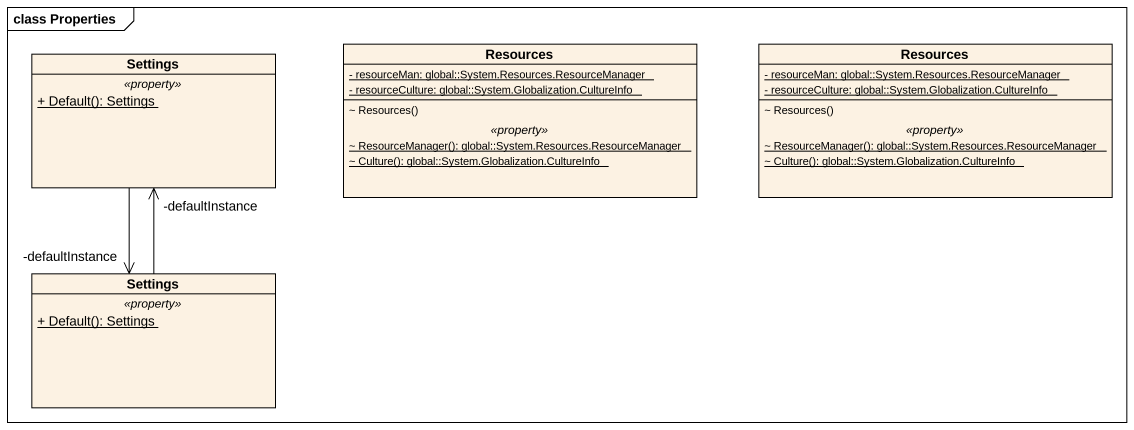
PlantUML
@startuml
mainframe class Properties
hide circle
hide empty members
skinparam classAttributeIconSize 0
class Settings {
  .. <<property>> ..
  {static} + Default(): Settings
}
class Resources {
  {static} - resourceMan: global::System.Resources.ResourceManager
  {static} - resourceCulture: global::System.Globalization.CultureInfo
  --
  ~ Resources()
  .. <<property>> ..
  {static} ~ ResourceManager(): global::System.Resources.ResourceManager
  {static} ~ Culture(): global::System.Globalization.CultureInfo
}
class "Resources" as Resources_2 {
  {static} - resourceMan: global::System.Resources.ResourceManager
  {static} - resourceCulture: global::System.Globalization.CultureInfo
  --
  ~ Resources()
  .. <<property>> ..
  {static} ~ ResourceManager(): global::System.Resources.ResourceManager
  {static} ~ Culture(): global::System.Globalization.CultureInfo
}
class "Settings" as Settings_2 {
  .. <<property>> ..
  {static} + Default(): Settings
}
Settings --> "-defaultInstance" Settings_2
Settings_2 -up-> "-defaultInstance" Settings
@enduml
